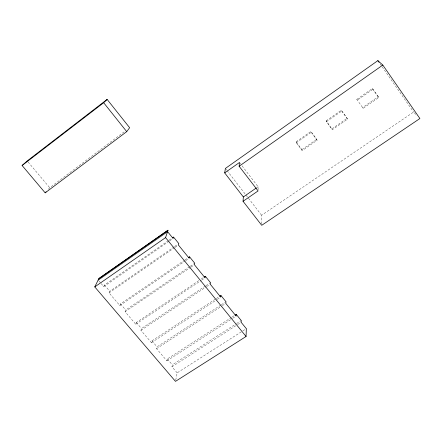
<?xml version="1.0" encoding="UTF-8"?>
<svg xmlns="http://www.w3.org/2000/svg" width="442" height="442" viewBox="0 0 442 442"><rect width="100%" height="100%" fill="white"/><g stroke="black" fill="none" stroke-linecap="round" stroke-linejoin="round"><path stroke-width="0.33" stroke-dasharray="2.21 1.66" d="M258.089 189.734L258.095 186.751L241.128 164.634M175.745 380.059L177.148 372.866L242.26 331.262M177.148 372.866L171.955 366.766L172.358 364.86L236.034 323.898M220.807 305.113L157.043 346.854L156.567 348.688L166.91 360.843L167.336 358.959L231.608 317.373M205.342 286.029L141.49 328.561L140.937 330.323L151.451 342.677L151.954 340.865L215.735 298.88M189.612 266.708L125.721 310.024L125.092 311.709L135.755 324.235L136.329 322.5L199.055 280.471M174.303 246.73L109.771 291.267L109.058 292.875L119.837 305.538L120.495 303.875L184.397 260.299M101.174 283.615L103.732 286.609L104.467 285.029L168.441 240.619M48.36 189.275L49.731 187.745L125.23 131.025M296.096 141.794L310.958 131.418L316.77 139.329L317.063 140.274L302.129 150.628L296.284 142.749L296.096 141.794L301.914 149.634L302.129 150.628M326.119 120.837L341.323 110.218L347.119 118.279L347.572 119.13L332.296 129.721L326.119 120.837L332.296 129.721M356.832 99.389L372.396 88.527L372.993 89.229L378.794 97.489L363.158 108.329L356.832 99.389L357.346 100.146L372.993 89.229M296.284 142.749L311.223 132.324L310.958 131.418M326.461 121.694L341.749 111.025L341.323 110.218M169.01 240.221L171.839 238.26M103.732 286.609L169.17 241.21M169.734 240.818L171.988 239.255M301.914 149.634L316.77 139.329M331.92 128.821L347.119 118.279M378.794 97.489L378.17 96.743L362.617 107.528L363.158 108.329M256.962 187.535L258.095 186.751M174.866 246.338L178.828 243.603M109.058 292.875L174.491 247.747M175.054 247.36L178.435 245.023M184.966 259.907L188.391 257.575M119.837 305.538L185.215 260.984M185.784 260.598L188.623 258.658M261.697 223.978L261.609 215.248L413.574 112.064L417.187 115.76M190.182 266.322L194.745 263.228M125.092 311.709L190.458 267.427M191.027 267.045L194.436 264.736M201.337 278.946L204.187 277.035M135.755 324.235L201.06 280.515M201.629 280.134L203.922 278.598M205.911 285.648L210.469 282.615M140.937 330.323L206.226 286.869M206.801 286.488L210.237 284.2M216.309 298.499L219.757 296.228M151.451 342.677L216.713 299.753M217.287 299.378L220.149 297.494M221.381 304.737L225.978 301.726M156.567 348.688L221.779 306.041M222.359 305.66L225.818 303.4M232.188 317.002L235.083 315.129M166.91 360.843L232.094 318.71M232.669 318.339L235.553 316.472M236.614 323.527L241.244 320.544M171.955 366.766L237.122 324.887M237.697 324.516L241.161 322.295M242.84 330.892L246.327 328.666M104.467 285.029L109.771 291.267M120.495 303.875L125.721 310.024M136.329 322.5L141.49 328.561M151.954 340.865L157.043 346.854M167.336 358.959L172.358 364.86M99.047 281.112L100.748 283.112M28.084 161.993L49.731 187.745M225.392 168.435L226.652 170.071M227.077 170.612L245.603 194.563M246.028 195.11L261.609 215.248M239.476 162.474L240.713 164.093M311.223 132.324L317.063 140.274M341.749 111.025L347.572 119.13M372.396 88.527L378.17 96.743M380.219 64.024L381.789 66.283M382.181 66.852L413.574 112.064"/><path stroke-width="0.66" d="M219.757 296.228L220.906 295.471L220.724 297.118L210.237 284.2L210.469 282.615L205.326 276.272L205.066 277.83L194.436 264.736L194.745 263.228L189.53 256.796L189.193 258.272L178.435 245.023L178.828 243.603L173.535 237.078L173.12 238.47L167.595 231.669L98.196 280.112L98.964 278.559L167.993 230.243L98.914 278.499L94.77 286.908L175.485 381.369L246.067 336.484L246.327 328.666L241.161 322.295L241.244 320.544L236.238 314.378L235.083 315.129M236.238 314.378L236.133 316.102L225.818 303.4L225.978 301.726L220.906 295.471M243.056 201.287L243.332 196.95L224.696 172.899L225.392 168.435L377.86 60.631L382.816 65.073L419.9 118.528L261.714 225.315L243.056 201.287L258.084 190.927L239.122 166.247L239.476 162.474L224.696 172.899M94.77 286.908L165.568 237.614L167.993 230.243M126.727 131.633L129.639 127.71L107.124 99.411L27.2 160.943L22.1 165.496L45.172 192.845L126.727 131.633L103.666 102.726L107.124 99.411M45.172 192.845L46.084 191.822M22.1 165.496L103.666 102.726M239.122 166.247L382.816 65.073M172.408 237.868L173.535 237.078M243.332 196.95L256.393 187.927M188.391 257.575L189.53 256.796M204.187 277.035L205.326 276.272M165.568 237.614L246.067 336.484M377.86 60.631L379.043 62.328"/></g></svg>
